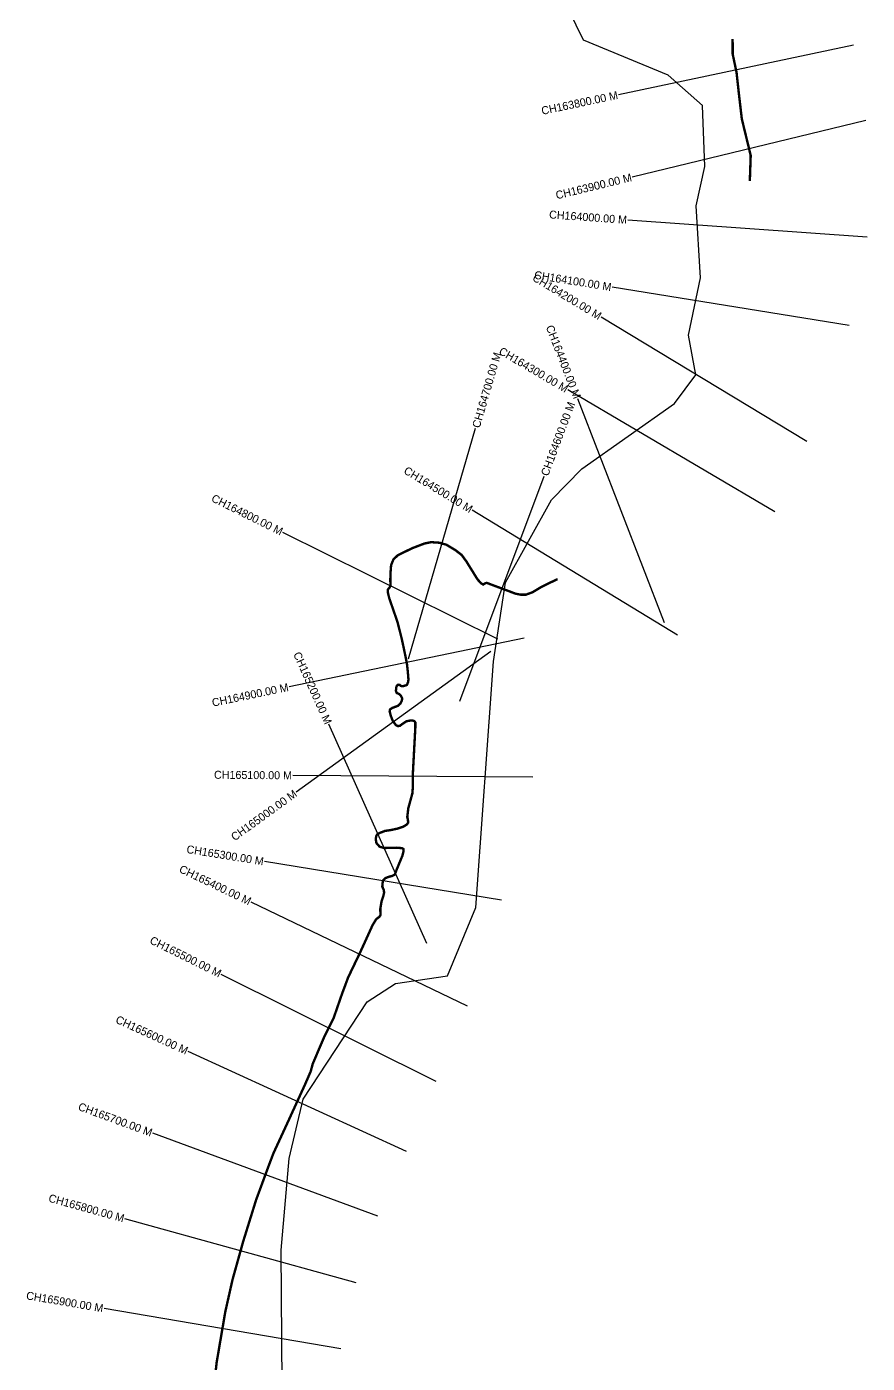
# Model space of a CAD drawing. Header units: metres. Extents: x 267218 to 277461, y 2088854 to 2108025.
# Drawn here: x 269247 to 270297, y 2102350 to 2104021 of the extents above; entities that cross this region are included whole.
import ezdxf
from ezdxf.enums import TextEntityAlignment as Align

# ---------------------------------------------------------------- set-up
doc = ezdxf.new("R2010")
doc.units = ezdxf.units.M
for name, color, linetype in [('ARTIFICIALLY PROTECTED', 4, 'Continuous'), ('CS', 134, 'Continuous'), ('CSMark', 6, 'Continuous'), ('VILLAGE BOUNDRY', 3, 'Continuous')]:
    doc.layers.add(name, color=color, linetype=linetype)

msp = doc.modelspace()

# ---------------------------------------------------------------- linework, layer by layer
at = {"layer": 'ARTIFICIALLY PROTECTED', "const_width": 3, "flags": 128}
msp.add_lwpolyline([(270128.4, 2104005.2), (270128.4, 2104005.2), (270128.5, 2103986.4), (270133.3, 2103963.6), (270136.1, 2103938), (270139.9, 2103905.4), (270151, 2103859.7), (270149.9, 2103827.7)], dxfattribs=at)
at = {"layer": 'ARTIFICIALLY PROTECTED', "flags": 128}
msp.add_lwpolyline([(269909.7, 2103329.8, 3, 3, 0), (269908.6, 2103329.8, 3, 3, 0), (269900.6, 2103326, 3, 3, 0), (269890.5, 2103321.1, 3, 3, 0), (269878.4, 2103313.9, 3, 3, 0), (269870.2, 2103310.9, 3, 3, 0), (269863.4, 2103310.9, 3, 3, 0), (269857, 2103312.2, 3, 3, 0), (269847.6, 2103315.8, 3, 3, 0), (269829.3, 2103322.6, 3, 3, 0), (269821.2, 2103325.7, 3, 3, 0), (269818.9, 2103324.9, 3, 3, 0), (269816.8, 2103323.6, 3, 3, 0), (269814.3, 2103325, 3, 3, 0), (269809.8, 2103329.9, 3, 3, 0), (269805.1, 2103337.5, 3, 3, 0), (269795.8, 2103352.5, 3, 3, 0), (269789.8, 2103360.7, 3, 3, 0), (269782, 2103366.6, 3, 3, 0), (269770.9, 2103373.3, 3, 3, 0), (269762.1, 2103375.8, 3, 3, 0), (269752, 2103376.5, 3, 3, 0), (269743.7, 2103374.9, 3, 3, 0), (269728, 2103368.9, 3, 3, 0), (269710.1, 2103360.1, 3, 3, 0), (269704.7, 2103354.9, 3, 3, 0), (269701.8, 2103347.8, 3, 3, 0), (269701, 2103337.4, 3, 3, 0), (269700.8, 2103328.2, 3, 3, 0), (269701.1, 2103322.2, 3, 3, 0), (269700.1, 2103320.2, 3, 3, 0), (269700.1, 2103320.2, 3, 3, 0), (269697.7, 2103317.2, 3, 3, 0), (269697.6, 2103314.2, 3, 3, 0), (269699.5, 2103306.4, 3, 3, 0), (269709.9, 2103276.4, 3, 3, 0), (269715, 2103256.1, 3, 3, 0), (269717.5, 2103244.6, 3, 3, 0), (269721.5, 2103225.3, 3, 3, 0), (269722.7, 2103214.3, 3, 3, 0), (269723.4, 2103205.7, 3, 3, 0), (269723.5, 2103204.8, 3, 3, 0), (269723, 2103201.7, 3, 3, 0), (269721.6, 2103198.2, 3, 3, 0), (269720, 2103197.5, 3, 3, 0), (269716.4, 2103196.5, 3, 3, 0), (269713.8, 2103196.9, 3, 3, 0), (269712.6, 2103198.1, 3, 3, 0), (269710.6, 2103198.4, 3, 3, 0), (269709, 2103197.2, 3, 3, 0), (269708.2, 2103194.9, 3, 3, 0), (269707.8, 2103190.6, 3, 3, 0), (269708.8, 2103188.1, 3, 3, 0), (269711.9, 2103186.6, 3, 3, 0), (269714, 2103184.6, 3, 3, 0), (269715.7, 2103181.2, 3, 3, 0), (269715.2, 2103178.6, 3, 3, 0), (269713.3, 2103174.7, 3, 3, 0), (269710.1, 2103171.9, 3, 3, 0), (269703.4, 2103169.4, 3, 3, 0), (269700.5, 2103167.5, 3, 3, 0), (269700, 2103165.1, 3, 3, 0), (269701.5, 2103159.3, 3, 3, 0), (269703.8, 2103153.4, 3, 3, 0), (269707.8, 2103147.9, 3, 3, 0), (269710.5, 2103146.6, 3, 3, 0), (269712.9, 2103147.1, 3, 3, 0), (269717, 2103150.1, 3, 3, 0), (269720.9, 2103152.7, 3, 3, 0), (269726.3, 2103153.7, 3, 3, 0), (269728.5, 2103153.7, 3, 3, 0), (269730.9, 2103152.8, 3, 3, 0), (269732.1, 2103151.1, 3, 3, 0), (269732.1, 2103145.4, 3, 3, 0), (269729, 2103087.9, 3, 3, 0), (269728.9, 2103069.2, 3, 3, 0), (269728.3, 2103062.3, 3, 3, 0), (269725.8, 2103053.2, 3, 3, 0), (269723.3, 2103044.1, 3, 3, 0), (269722, 2103033.1, 3, 3, 0), (269722.8, 2103029.5, 3, 3, 0), (269723.1, 2103026, 3, 3, 0), (269721.6, 2103023.8, 3, 3, 0), (269716.7, 2103020.8, 3, 3, 0), (269709.7, 2103018.5, 3, 3, 0), (269701.6, 2103016.8, 3, 3, 0), (269694, 2103015.6, 3, 3, 0), (269688.3, 2103013.4, 3, 3, 0), (269684.7, 2103011.7, 3, 3, 0), (269683.2, 2103009.1, 3, 3, 0), (269682.6, 2103005.4, 3, 3, 0), (269683.4, 2103000.6, 3, 3, 0), (269687.4, 2102996, 3, 3, 0), (269693, 2102994.3, 3, 3, 0), (269702.3, 2102994.5, 3, 3, 0), (269709.1, 2102994.7, 3, 3, 0), (269715.4, 2102994.1, 3, 3, 0), (269717.4, 2102992.9, 3, 3, 0), (269717.4, 2102990.6, 3, 3, 0), (269716, 2102984.9, 3, 3, 0), (269708.7, 2102967.2, 3, 3, 0), (269706.5, 2102961.3, 3, 3, 0), (269703.3, 2102959.4, 3, 3, 0), (269699.1, 2102958.4, 3, 3, 0), (269694.8, 2102956.7, 3, 3, 0), (269691.7, 2102953.8, 3, 3, 0), (269691.1, 2102950, 3, 3, 0), (269690.8, 2102945.9, 3, 3, 0), (269692.5, 2102942.4, 3, 3, 0), (269693.1, 2102938.9, 3, 3, 0), (269692.2, 2102934.8, 3, 3, 0), (269689.9, 2102927.9, 3, 3, 0), (269688.3, 2102918.1, 3, 3, 0), (269688.5, 2102910.5, 3, 3, 0), (269687, 2102908.2, 3, 3, 0), (269683.2, 2102905.4, 3, 3, 0), (269678.7, 2102898, 3, 3, 0), (269663.3, 2102864.2, 3, 3, 0), (269648.1, 2102832.5, 3, 3, 0), (269640.4, 2102811.8, 3, 3, 0), (269630, 2102781.8, 3, 3, 0), (269618.1, 2102757.9, 3, 3, 0), (269603.9, 2102724.6, 3, 3, 0), (269601.4, 2102715.2, 3, 3, 0), (269594.5, 2102699.3, 3, 3, 0), (269573.6, 2102653.6, 3, 3, 0), (269554.8, 2102612.8, 3, 3, 0), (269549, 2102597.5, 3, 3, 0), (269533.1, 2102554.4, 3, 3, 0), (269516.9, 2102502.2, 3, 3, 0), (269503.7, 2102454.9, 3, 3, 0), (269494.7, 2102414.9, 3, 3, 0), (269483.8, 2102351, 3, 3, 0), (269478, 2102295.4, 3, 3, 0)], format="xyseb", dxfattribs=at)
at = {"layer": 'CS'}
for p, q in [((270279.5, 2103997.5), (269985.9, 2103935.6)), ((270294.8, 2103903.3), (270003.1, 2103832.8)), ((270296.6, 2103757.7), (269997.4, 2103779.1)), ((270274.1, 2103647.2), (269977.9, 2103695.1)), ((270221, 2103502.5), (269964.2, 2103657.6)), ((270181.1, 2103414.4), (269922.6, 2103566.7)), ((270043.4, 2103275.7), (269935, 2103555.5)), ((269723.5, 2103230.8), (269807.3, 2103518.9)), ((269787.8, 2103178), (269892.8, 2103459)), ((270059.5, 2103260.3), (269803.2, 2103416.3)), ((269835.2, 2103255.1), (269566.6, 2103388.6)), ((269868.2, 2103256.6), (269574.4, 2103195.7)), ((269826.3, 2103240), (269583.2, 2103064.2)), ((269746.5, 2102875.1), (269624, 2103148.9)), ((269879, 2103082.7), (269579, 2103085.1)), ((269839.7, 2102929.3), (269543.6, 2102977.4)), ((269797.3, 2102796.8), (269526.9, 2102926.5)), ((269758.1, 2102702.6), (269489.6, 2102836.3)), ((269721, 2102615.2), (269448.2, 2102740)), ((269685.4, 2102534.1), (269404, 2102637.8)), ((269658.2, 2102450.8), (269369.2, 2102531.1)), ((269638.9, 2102368.3), (269343.2, 2102418.8))]:
    msp.add_line(p, q, dxfattribs=at)
at = {"layer": 'VILLAGE BOUNDRY', "color": 3}
msp.add_polyline3d([(269565.6, 2102323.7, 0), (269564.3, 2102491.9, 0), (269574.6, 2102606.3, 0), (269591.9, 2102680.5, 0), (269671.7, 2102802.2, 0), (269707.3, 2102824.9, 0), (269772.3, 2102834.4, 0), (269807.5, 2102919.8, 0), (269829.7, 2103227.2, 0), (269844.6, 2103326, 0), (269902.1, 2103429.6, 0), (269939.9, 2103468, 0), (270055.8, 2103549.7, 0), (270082.4, 2103585.8, 0), (270073.1, 2103635, 0), (270088.2, 2103706.9, 0), (270083, 2103796.6, 0), (270093.8, 2103846, 0), (270090.9, 2103922.1, 0), (270048, 2103960, 0), (269942.3, 2104003.9, 0), (269915, 2104059.8, 0)], dxfattribs=at)

# ---------------------------------------------------------------- texts
at = {"layer": 'CSMark'}
for s, rotation, p in [('CH163800.00 M', 11.8953, (269984.9, 2103935.4)), ('CH163900.00 M', 13.5735, (270002.2, 2103832.6)), ('CH164000.00 M', 355.9108, (269996.4, 2103779.2)), ('CH164200.00 M', 328.8885, (269963.3, 2103658.1)), ('CH164100.00 M', 350.8114, (269976.9, 2103695.2)), ('CH164400.00 M', 291.1703, (269934.7, 2103556.4)), ('CH164300.00 M', 329.5085, (269921.8, 2103567.2)), ('CH164500.00 M', 328.6594, (269802.4, 2103416.8)), ('CH164800.00 M', 333.5643, (269565.7, 2103389.1)), ('CH165200.00 M', 294.1059, (269623.6, 2103149.8)), ('CH164900.00 M', 11.7018, (269573.5, 2103195.5)), ('CH165100.00 M', 359.5457, (269578, 2103085.1)), ('CH165000.00 M', 35.8695, (269582.4, 2103063.7)), ('CH165300.00 M', 350.7705, (269542.6, 2102977.5)), ('CH165400.00 M', 334.3711, (269526, 2102927)), ('CH165500.00 M', 333.5353, (269488.7, 2102836.7)), ('CH165600.00 M', 335.43, (269447.3, 2102740.4)), ('CH165700.00 M', 339.7685, (269403, 2102638.2)), ('CH165800.00 M', 344.4756, (269368.2, 2102531.3)), ('CH165900.00 M', 350.3074, (269342.2, 2102419))]:
    msp.add_text(s, height=10, rotation=rotation, dxfattribs=at).set_placement(p, align=Align.MIDDLE_RIGHT)
for s, rotation, p in [('CH164700.00 M', 73.7765, (269807.6, 2103519.8)), ('CH164600.00 M', 69.5142, (269893.2, 2103460))]:
    msp.add_text(s, height=10, rotation=rotation, dxfattribs=at).set_placement(p, align=Align.MIDDLE_LEFT)

doc.saveas('drawing.dxf')
